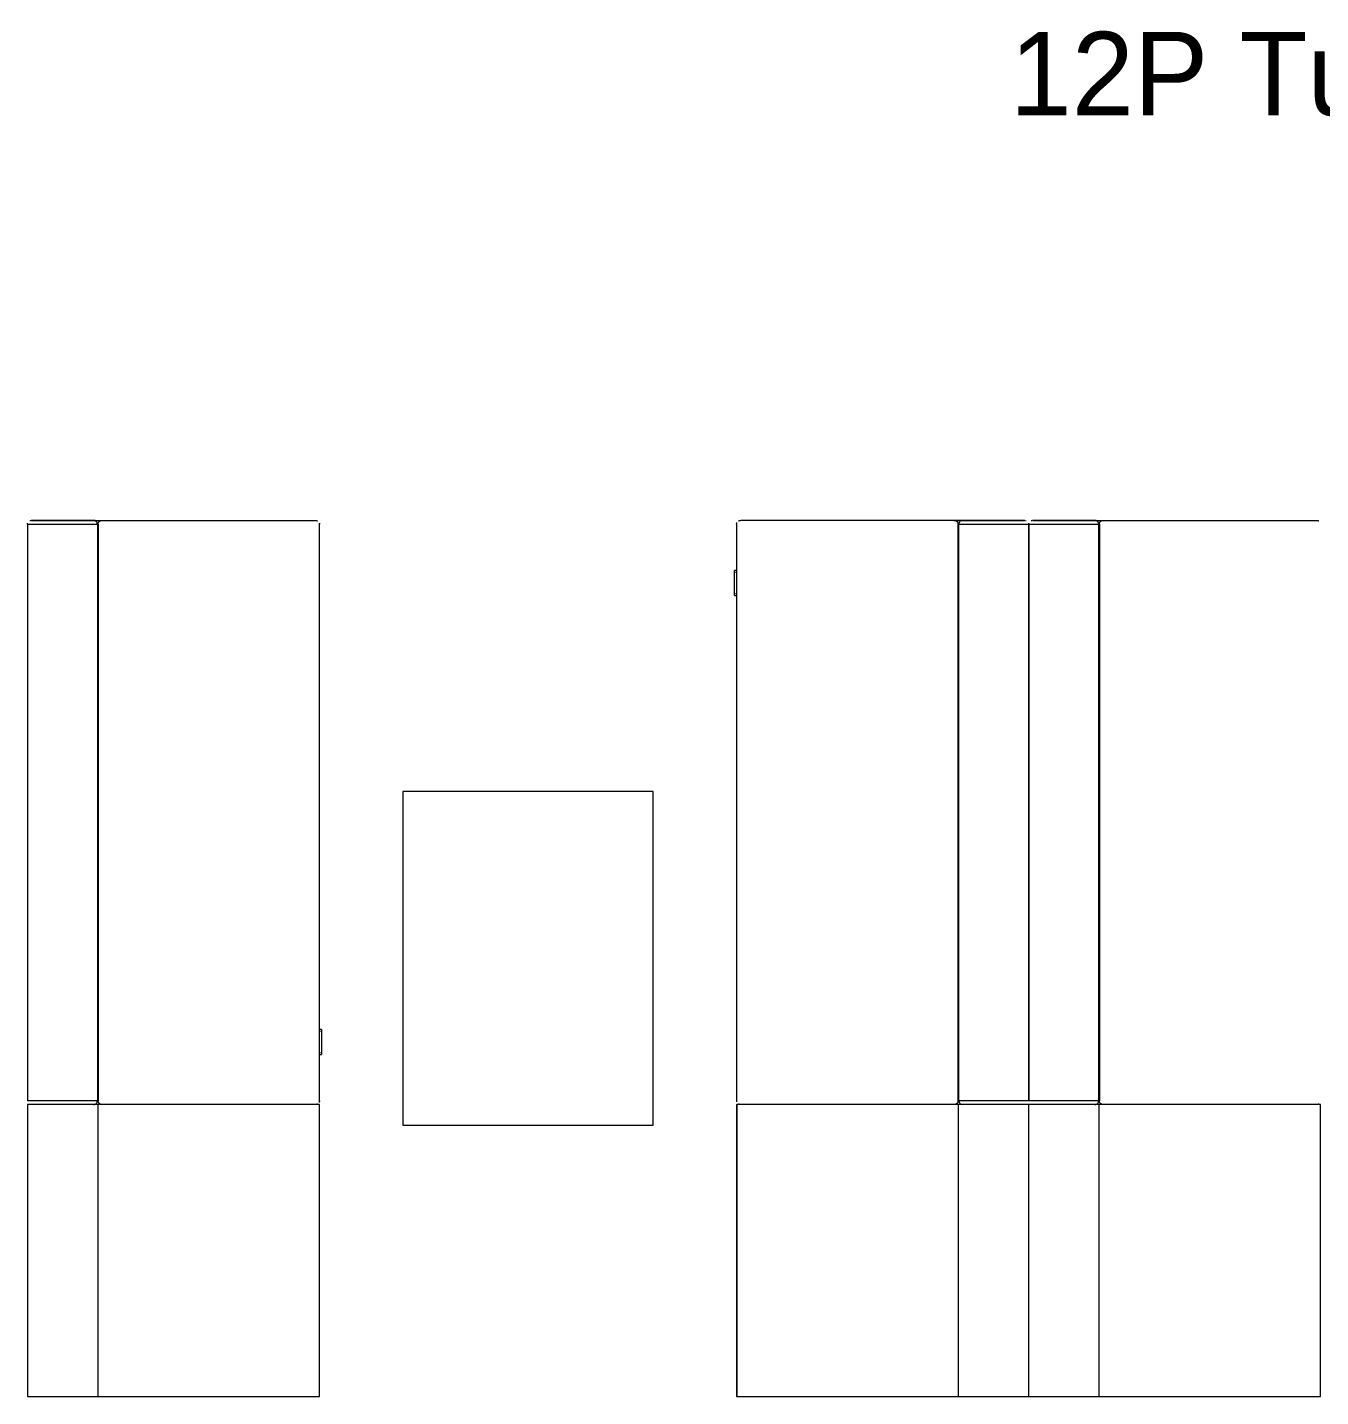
# Model space of a CAD drawing. Header units: millimetres. Extents: x 155927 to 317870, y -36033 to 97293.
# Drawn here: x 162751 to 165851, y 15108 to 18389 of the extents above; entities that cross this region are included whole.
import ezdxf

# ---------------------------------------------------------------- set-up
doc = ezdxf.new("R2010")
doc.units = ezdxf.units.MM
doc.header["$MEASUREMENT"] = 0
for name, color, linetype, lineweight in [('A-AREA-IDEN', 7, 'CONTINUOUS', 9), ('A-DETL-THIN', 8, 'CONTINUOUS', 9), ('I-FURN', 8, 'CONTINUOUS', 9)]:
    doc.layers.add(name, color=color, linetype=linetype, lineweight=lineweight)
doc.styles.add('Century Gothic', font='GOTHIC.TTF', dxfattribs={"height": 200})

msp = doc.modelspace()

# ---------------------------------------------------------------- linework, layer by layer
at = {"layer": 'A-DETL-THIN'}
for p, q in [((162920.3, 15807.6), (162750.8, 15807.6)), ((162750.8, 15807.6), (162750.8, 15107.6)), ((163450.8, 15807.6), (162920.3, 15807.6)), ((162920.3, 15107.6), (162920.3, 15807.6)), ((163450.8, 15107.6), (163450.8, 15807.6)), ((164981.8, 15807.6), (164451.2, 15807.6)), ((164451.2, 15807.6), (164451.2, 15107.6)), ((165151.2, 15807.6), (164981.8, 15807.6)), ((164981.8, 15807.6), (164981.8, 15107.6)), ((165319.9, 15807.6), (165151.2, 15807.6)), ((165151.2, 15107.6), (165151.2, 15807.6)), ((165850.5, 15807.6), (165319.9, 15807.6)), ((165319.9, 15107.6), (165319.9, 15807.6)), ((165850.5, 15107.6), (165850.5, 15807.6)), ((162750.8, 15107.6), (162920.3, 15107.6)), ((162920.3, 15107.6), (163450.8, 15107.6)), ((164451.2, 15107.6), (164981.8, 15107.6)), ((164981.8, 15107.6), (165151.2, 15107.6)), ((165151.2, 15107.6), (165319.9, 15107.6)), ((165319.9, 15107.6), (165850.5, 15107.6))]:
    msp.add_line(p, q, dxfattribs=at)
at = {"layer": 'I-FURN'}
for p, q in [((162750.8, 17199), (162750.9, 17199.3)), ((162750.8, 17198.6), (162750.8, 17199)), ((162750.8, 17198.6), (162753.8, 17198.6)), ((162750.8, 17198.6), (162750.8, 15816.6)), ((162750.8, 17198.6), (162753.8, 17198.6)), ((162750.9, 17199.7), (162751, 17200)), ((162750.9, 17199.3), (162750.9, 17199.7)), ((162751, 17200.4), (162751.1, 17200.8)), ((162751, 17200), (162751, 17200.4)), ((162753.8, 17198.6), (162760.8, 17198.6)), ((162756.6, 17207), (162756.9, 17207.1)), ((162756.9, 17207.1), (162757.3, 17207.2)), ((162757.3, 17207.2), (162757.6, 17207.3)), ((162757.6, 17207.3), (162758, 17207.4)), ((162758, 17207.4), (162758.3, 17207.5)), ((162758.3, 17207.5), (162758.7, 17207.5)), ((162759.8, 17207.6), (162759.8, 17206.4)), ((162759.9, 17207.6), (162759.8, 17207.6)), ((162759.8, 17207.6), (162759.8, 17207.6)), ((162759.8, 17207.6), (162759.8, 17207.6)), ((162760, 17207.6), (162759.9, 17207.6)), ((162759.9, 17207.6), (162759.9, 17207.6)), ((162759.9, 17207.6), (162759.9, 17207.6)), ((162759.9, 17207.6), (162759.9, 17207.6)), ((162759.9, 17207.6), (162759.9, 17207.6)), ((162759.9, 17207.6), (162759.9, 17207.6)), ((162759.9, 17207.6), (162759.9, 17207.6)), ((162759.9, 17207.6), (162759.9, 17207.6)), ((162760, 17207.6), (162760.3, 17207.6)), ((162760.1, 17207.6), (162760, 17207.6)), ((162760, 17207.6), (162760, 17207.6)), ((162760, 17207.6), (162760, 17207.6)), ((162760, 17207.6), (162760, 17207.6)), ((162760, 17207.6), (162760, 17207.6)), ((162760.2, 17207.6), (162760.1, 17207.6)), ((162760.1, 17207.6), (162760.1, 17207.6)), ((162760.1, 17207.6), (162760.1, 17207.6)), ((162760.3, 17207.6), (162760.2, 17207.6)), ((162760.2, 17207.6), (162760.2, 17207.6)), ((162760.2, 17207.6), (162760.2, 17207.6)), ((162760.2, 17207.6), (162760.2, 17207.6)), ((162760.4, 17207.6), (162760.3, 17207.6)), ((162760.3, 17207.6), (162760.3, 17207.6)), ((162760.3, 17207.6), (162760.3, 17207.6)), ((162760.5, 17207.6), (162760.4, 17207.6)), ((162760.4, 17207.6), (162760.4, 17207.6)), ((162760.6, 17207.6), (162760.5, 17207.6)), ((162760.5, 17207.6), (162760.5, 17207.6)), ((162760.5, 17207.6), (162760.5, 17207.6)), ((162760.7, 17207.6), (162760.6, 17207.6)), ((162760.6, 17207.6), (162760.6, 17207.6)), ((162760.6, 17207.6), (162760.6, 17207.6)), ((162760.8, 17207.6), (162760.7, 17207.6)), ((162760.7, 17207.6), (162760.7, 17207.6)), ((162760.8, 17207.6), (163040.8, 17207.6)), ((162807.9, 17207.6), (162760.8, 17207.6)), ((162760.8, 17207.6), (162807.9, 17207.6)), ((162760.8, 17207.6), (162807.9, 17207.6)), ((162760.8, 17207.6), (162760.8, 17207.6)), ((162760.8, 17207.6), (162760.8, 17207.6)), ((162760.8, 17198.6), (162807.9, 17198.6)), ((162760.8, 17198.6), (162807.9, 17198.6)), ((162808, 17207.6), (162807.9, 17207.6)), ((162807.9, 17198.6), (162814.1, 17198.6)), ((162808.1, 17207.6), (162808, 17207.6)), ((162808, 17207.6), (162808, 17207.6)), ((162808, 17207.6), (162808, 17207.6)), ((162808.2, 17207.6), (162808.1, 17207.6)), ((162808.1, 17207.6), (162808.1, 17207.6)), ((162808.3, 17207.6), (162808.2, 17207.6)), ((162808.2, 17207.6), (162808.2, 17207.6)), ((162808.2, 17207.6), (162808.2, 17207.6)), ((162808.4, 17207.6), (162808.3, 17207.6)), ((162808.3, 17207.6), (162808.3, 17207.6)), ((162808.3, 17207.6), (162808.3, 17207.6)), ((162808.4, 17207.6), (162808.6, 17207.6)), ((162808.5, 17207.6), (162808.4, 17207.6)), ((162808.4, 17207.6), (162808.4, 17207.6)), ((162808.4, 17207.6), (162808.4, 17207.6)), ((162808.6, 17207.6), (162808.5, 17207.6)), ((162808.5, 17207.6), (162808.5, 17207.6)), ((162808.5, 17207.6), (162808.5, 17207.6)), ((162808.7, 17207.6), (162808.6, 17207.6)), ((162808.6, 17207.6), (162808.6, 17207.6)), ((162808.6, 17207.6), (162808.6, 17207.6)), ((162808.8, 17207.6), (162808.7, 17207.6)), ((162808.7, 17207.6), (162808.7, 17207.6)), ((162808.7, 17207.6), (162808.7, 17207.6)), ((162808.7, 17207.6), (162808.7, 17207.6)), ((162808.9, 17207.6), (162808.8, 17207.6)), ((162808.8, 17207.6), (162808.8, 17207.6)), ((162808.8, 17207.6), (162808.8, 17207.6)), ((162808.8, 17207.6), (162808.8, 17207.6)), ((162808.8, 17207.6), (162808.8, 17207.6)), ((162808.9, 17207.6), (162852.8, 17207.6)), ((162808.9, 17207.6), (162852.8, 17207.6)), ((162834.6, 17207.6), (162808.9, 17207.6)), ((162808.9, 17207.6), (162808.9, 17207.6)), ((162808.9, 17207.6), (162808.9, 17207.6)), ((162808.9, 17207.6), (162808.9, 17207.6)), ((162808.9, 17207.6), (162808.9, 17207.6)), ((162814.1, 17198.6), (162817.7, 17198.6)), ((162814.1, 17198.6), (162817.7, 17198.6)), ((162817.7, 17198.6), (162918.5, 17198.6)), ((162817.7, 17198.6), (162918.5, 17198.6)), ((162866.5, 17207.6), (162834.6, 17207.6)), ((162852.8, 17207.6), (162886.3, 17207.6)), ((162852.8, 17207.6), (162886.3, 17207.6)), ((162891.4, 17207.6), (162866.5, 17207.6)), ((162886.3, 17207.6), (162909.5, 17207.6)), ((162886.3, 17207.6), (162909.5, 17207.6)), ((162909.5, 17207.6), (162891.4, 17207.6)), ((162909.5, 17207.6), (162930.1, 17207.6)), ((162909.5, 17207.6), (162930.1, 17207.6)), ((162918.5, 17198.6), (162919.7, 17198.6)), ((162918.5, 17198.6), (162919.7, 17198.6)), ((162918.5, 17198.6), (162918.5, 15816.6)), ((162920.2, 17198.6), (162920.3, 17199)), ((162920.2, 17198.6), (162920.2, 15816.6)), ((162920.3, 17199.7), (162920.4, 17200)), ((162920.3, 17199.3), (162920.3, 17199.7)), ((162920.3, 17199), (162920.3, 17199.3)), ((162920.4, 17200.4), (162920.5, 17200.8)), ((162920.4, 17200), (162920.4, 17200.4)), ((162920.5, 17200.8), (162920.6, 17201.1)), ((162920.6, 17201.1), (162920.7, 17201.4)), ((162920.7, 17201.4), (162920.8, 17201.8)), ((162920.8, 17201.8), (162921, 17202.1)), ((162921, 17202.1), (162921.1, 17202.4)), ((162921.1, 17202.4), (162921.3, 17202.8)), ((162921.3, 17202.8), (162921.4, 17203.1)), ((162921.4, 17203.1), (162921.6, 17203.4)), ((162921.6, 17203.4), (162921.8, 17203.7)), ((162921.8, 17203.7), (162922, 17204)), ((162922, 17204), (162922.2, 17204.3)), ((162922.2, 17204.3), (162922.5, 17204.5)), ((162922.5, 17204.5), (162922.7, 17204.8)), ((162922.7, 17204.8), (162923, 17205.1)), ((162923, 17205.1), (162923.2, 17205.3)), ((162923.2, 17205.3), (162923.5, 17205.5)), ((162923.5, 17205.5), (162923.8, 17205.8)), ((162923.8, 17205.8), (162924.1, 17206)), ((162924.1, 17206), (162924.4, 17206.2)), ((162924.4, 17206.2), (162924.7, 17206.4)), ((162924.7, 17206.4), (162925, 17206.5)), ((162925, 17206.5), (162925.3, 17206.7)), ((162925.3, 17206.7), (162925.7, 17206.9)), ((162925.7, 17206.9), (162926, 17207)), ((162926, 17207), (162926.3, 17207.1)), ((162926.3, 17207.1), (162926.7, 17207.2)), ((162926.7, 17207.2), (162927, 17207.3)), ((162927, 17207.3), (162927.4, 17207.4)), ((162927.4, 17207.4), (162927.7, 17207.5)), ((162927.7, 17207.5), (162928.1, 17207.5)), ((162928.1, 17207.5), (162928.4, 17207.6)), ((162928.4, 17207.6), (162928.8, 17207.6)), ((162928.8, 17207.6), (162929.1, 17207.6)), ((162929.1, 17207.6), (162929.2, 17207.6)), ((163040.8, 17207.6), (163442, 17207.6)), ((163441.8, 17207.6), (163442.2, 17207.6)), ((163442.2, 17207.6), (163442.6, 17207.6)), ((163442.6, 17207.6), (163442.9, 17207.5)), ((163442.9, 17207.5), (163443.3, 17207.5)), ((163443.3, 17207.5), (163443.6, 17207.4)), ((163443.6, 17207.4), (163444, 17207.4)), ((163444, 17207.4), (163444.3, 17207.3)), ((163444.3, 17207.3), (163444.7, 17207.2)), ((163444.7, 17207.2), (163445, 17207)), ((163445, 17207), (163445.3, 17206.9)), ((163445.3, 17206.9), (163445.7, 17206.8)), ((163445.7, 17206.8), (163446, 17206.6)), ((163446, 17206.6), (163446.3, 17206.4)), ((163450.6, 17200.8), (163450.6, 17200.5)), ((163450.6, 17200.5), (163450.7, 17200.1)), ((163450.7, 17200.1), (163450.8, 17199.8)), ((163450.8, 15812.6), (163450.8, 17199.8)), ((163450.8, 17199.8), (163450.8, 17199.4)), ((163450.8, 17199.4), (163450.8, 17199.1)), ((163450.8, 17199.1), (163450.8, 17198.7)), ((163450.8, 15816.6), (163450.8, 17198.6)), ((164450.8, 17202.6), (164450.8, 15815.4)), ((164450.8, 17199), (164450.9, 17199.3)), ((164450.8, 17198.6), (164450.8, 17199)), ((164450.8, 17198.6), (164450.8, 15816.6)), ((164450.9, 17199.7), (164451, 17200)), ((164450.9, 17199.3), (164450.9, 17199.7)), ((164451, 17200.4), (164451.1, 17200.8)), ((164451, 17200), (164451, 17200.4)), ((164455.3, 17206.4), (164455.6, 17206.5)), ((164455.6, 17206.5), (164455.9, 17206.7)), ((164455.9, 17206.7), (164456.2, 17206.9)), ((164456.2, 17206.9), (164456.6, 17207)), ((164456.6, 17207), (164456.9, 17207.1)), ((164456.9, 17207.1), (164457.3, 17207.2)), ((164457.3, 17207.2), (164457.6, 17207.3)), ((164457.6, 17207.3), (164458, 17207.4)), ((164458, 17207.4), (164458.3, 17207.5)), ((164458.3, 17207.5), (164458.7, 17207.5)), ((164458.7, 17207.5), (164459, 17207.6)), ((164459, 17207.6), (164459.4, 17207.6)), ((164459.4, 17207.6), (164459.7, 17207.6)), ((164459.7, 17207.6), (164459.8, 17207.6)), ((164860.8, 17207.6), (164460.8, 17207.6)), ((165140.8, 17207.6), (164860.8, 17207.6)), ((164992.1, 17207.6), (164971.5, 17207.6)), ((164971.5, 17207.6), (164992.1, 17207.6)), ((164971.5, 17207.6), (164992.1, 17207.6)), ((164972.4, 17207.6), (164972.8, 17207.6)), ((164972.8, 17207.6), (164973.2, 17207.6)), ((164973.2, 17207.6), (164973.5, 17207.5)), ((164973.5, 17207.5), (164973.9, 17207.5)), ((164973.9, 17207.5), (164974.2, 17207.4)), ((164974.2, 17207.4), (164974.6, 17207.4)), ((164974.6, 17207.4), (164974.9, 17207.3)), ((164974.9, 17207.3), (164975.3, 17207.2)), ((164975.3, 17207.2), (164975.6, 17207)), ((164975.6, 17207), (164975.9, 17206.9)), ((164975.9, 17206.9), (164976.3, 17206.8)), ((164976.3, 17206.8), (164976.6, 17206.6)), ((164976.6, 17206.6), (164976.9, 17206.4)), ((164976.9, 17206.4), (164977.2, 17206.2)), ((164977.2, 17206.2), (164977.5, 17206)), ((164977.5, 17206), (164977.8, 17205.8)), ((164977.8, 17205.8), (164978.1, 17205.6)), ((164978.1, 17205.6), (164978.4, 17205.4)), ((164978.4, 17205.4), (164978.6, 17205.1)), ((164978.6, 17205.1), (164978.9, 17204.9)), ((164978.9, 17204.9), (164979.1, 17204.6)), ((164979.1, 17204.6), (164979.4, 17204.3)), ((164979.4, 17204.3), (164979.6, 17204.1)), ((164979.6, 17204.1), (164979.8, 17203.8)), ((164979.8, 17203.8), (164980, 17203.5)), ((164980, 17203.5), (164980.2, 17203.2)), ((164980.2, 17203.2), (164980.4, 17202.9)), ((164980.4, 17202.9), (164980.5, 17202.5)), ((164980.5, 17202.5), (164980.7, 17202.2)), ((164980.5, 17198.6), (164983.2, 17198.6)), ((164980.5, 17198.6), (164983.2, 17198.6)), ((164980.7, 17202.2), (164980.8, 17201.9)), ((164980.8, 17201.9), (164980.9, 17201.5)), ((164980.9, 17201.5), (164981.1, 17201.2)), ((164981.1, 17201.2), (164981.2, 17200.8)), ((164981.2, 17200.8), (164981.2, 17200.5)), ((164981.2, 17200.5), (164981.3, 17200.1)), ((164981.3, 17200.1), (164981.4, 17199.8)), ((164981.4, 17199.8), (164981.4, 17199.4)), ((164981.4, 17199.4), (164981.4, 17199.1)), ((164981.4, 17199.1), (164981.4, 17198.7)), ((164981.4, 17198.7), (164981.4, 17198.6)), ((164981.4, 15816.6), (164981.4, 17198.6)), ((164983.2, 17198.6), (165084, 17198.6)), ((164983.2, 17198.6), (165084, 17198.6)), ((164983.2, 15816.6), (164983.2, 17198.6)), ((164992.1, 17207.6), (165015.3, 17207.6)), ((164992.1, 17207.6), (165015.3, 17207.6)), ((165003.8, 17207.6), (164992.1, 17207.6)), ((165026.6, 17207.6), (165003.8, 17207.6)), ((165015.3, 17207.6), (165048.9, 17207.6)), ((165015.3, 17207.6), (165092.8, 17207.6)), ((165056.3, 17207.6), (165026.6, 17207.6)), ((165048.9, 17207.6), (165092.8, 17207.6)), ((165092.8, 17207.6), (165056.3, 17207.6)), ((165084, 17198.6), (165087.5, 17198.6)), ((165084, 17198.6), (165087.5, 17198.6)), ((165087.5, 17198.6), (165093.7, 17198.6)), ((165092.9, 17207.6), (165092.8, 17207.6)), ((165092.8, 17207.6), (165092.8, 17207.6)), ((165092.8, 17207.6), (165092.8, 17207.6)), ((165092.8, 17207.6), (165092.8, 17207.6)), ((165092.8, 17207.6), (165092.8, 17207.6)), ((165092.8, 17207.6), (165092.8, 17207.6)), ((165092.8, 17207.6), (165092.8, 17207.6)), ((165093, 17207.6), (165092.9, 17207.6)), ((165092.9, 17207.6), (165092.9, 17207.6)), ((165092.9, 17207.6), (165092.9, 17207.6)), ((165092.9, 17207.6), (165092.9, 17207.6)), ((165093.1, 17207.6), (165093, 17207.6)), ((165093, 17207.6), (165093, 17207.6)), ((165093, 17207.6), (165093, 17207.6)), ((165093, 17207.6), (165093, 17207.6)), ((165093.1, 17207.6), (165093.3, 17207.6)), ((165093.2, 17207.6), (165093.1, 17207.6)), ((165093.1, 17207.6), (165093.1, 17207.6)), ((165093.1, 17207.6), (165093.1, 17207.6)), ((165093.3, 17207.6), (165093.2, 17207.6)), ((165093.2, 17207.6), (165093.2, 17207.6)), ((165093.2, 17207.6), (165093.2, 17207.6)), ((165093.4, 17207.6), (165093.3, 17207.6)), ((165093.3, 17207.6), (165093.3, 17207.6)), ((165093.3, 17207.6), (165093.3, 17207.6)), ((165093.5, 17207.6), (165093.4, 17207.6)), ((165093.4, 17207.6), (165093.4, 17207.6)), ((165093.4, 17207.6), (165093.4, 17207.6)), ((165093.6, 17207.6), (165093.5, 17207.6)), ((165093.5, 17207.6), (165093.5, 17207.6)), ((165093.5, 17207.6), (165093.5, 17207.6)), ((165093.7, 17207.6), (165093.6, 17207.6)), ((165093.6, 17207.6), (165093.6, 17207.6)), ((165140.8, 17207.6), (165093.7, 17207.6)), ((165093.7, 17207.6), (165140.8, 17207.6)), ((165093.7, 17207.6), (165140.8, 17207.6)), ((165093.7, 17207.6), (165093.7, 17207.6)), ((165093.7, 17207.6), (165093.7, 17207.6)), ((165093.7, 17198.6), (165140.8, 17198.6)), ((165093.7, 17198.6), (165140.8, 17198.6)), ((165140.9, 17207.6), (165140.8, 17207.6)), ((165140.8, 17198.6), (165147.9, 17198.6)), ((165141, 17207.6), (165140.9, 17207.6)), ((165140.9, 17207.6), (165140.9, 17207.6)), ((165140.9, 17207.6), (165140.9, 17207.6)), ((165141.1, 17207.6), (165141, 17207.6)), ((165141, 17207.6), (165141, 17207.6)), ((165141.2, 17207.6), (165141.1, 17207.6)), ((165141.1, 17207.6), (165141.1, 17207.6)), ((165141.1, 17207.6), (165141.1, 17207.6)), ((165141.3, 17207.6), (165141.2, 17207.6)), ((165141.2, 17207.6), (165141.2, 17207.6)), ((165141.2, 17207.6), (165141.2, 17207.6)), ((165141.3, 17207.6), (165141.7, 17207.6)), ((165141.4, 17207.6), (165141.3, 17207.6)), ((165141.3, 17207.6), (165141.3, 17207.6)), ((165141.3, 17207.6), (165141.3, 17207.6)), ((165141.5, 17207.6), (165141.4, 17207.6)), ((165141.4, 17207.6), (165141.4, 17207.6)), ((165141.4, 17207.6), (165141.4, 17207.6)), ((165141.6, 17207.6), (165141.5, 17207.6)), ((165141.5, 17207.6), (165141.5, 17207.6)), ((165141.5, 17207.6), (165141.5, 17207.6)), ((165141.7, 17207.6), (165141.6, 17207.6)), ((165141.6, 17207.6), (165141.6, 17207.6)), ((165141.6, 17207.6), (165141.6, 17207.6)), ((165141.6, 17207.6), (165141.6, 17207.6)), ((165141.8, 17207.6), (165141.7, 17207.6)), ((165141.7, 17207.6), (165141.7, 17207.6)), ((165141.7, 17207.6), (165141.7, 17207.6)), ((165141.7, 17207.6), (165141.7, 17207.6)), ((165141.7, 17207.6), (165141.7, 17207.6)), ((165141.8, 17207.6), (165141.8, 17207.6)), ((165141.8, 17207.6), (165141.8, 17207.6)), ((165141.8, 17207.6), (165141.8, 17207.6)), ((165141.8, 17207.6), (165141.8, 17207.6)), ((165141.8, 17207.6), (165141.8, 17207.6)), ((165141.8, 17207.6), (165141.8, 17207.6)), ((165141.8, 17207.6), (165141.8, 17207.6)), ((165141.8, 17207.6), (165141.8, 17207.6)), ((165141.8, 17207.6), (165141.8, 17207.6)), ((165142.9, 17207.5), (165143.3, 17207.5)), ((165143.3, 17207.5), (165143.6, 17207.4)), ((165143.6, 17207.4), (165144, 17207.4)), ((165144, 17207.4), (165144.3, 17207.3)), ((165144.3, 17207.3), (165144.7, 17207.2)), ((165144.7, 17207.2), (165145, 17207)), ((165147.9, 17198.6), (165150.8, 17198.6)), ((165147.9, 17198.6), (165150.8, 17198.6)), ((165150.6, 17200.8), (165150.6, 17200.5)), ((165150.6, 17200.5), (165150.7, 17200.1)), ((165150.7, 17200.1), (165150.8, 17199.8)), ((165150.8, 17199.8), (165150.8, 17199.4)), ((165150.8, 17199.4), (165150.8, 17199.1)), ((165150.8, 17199), (165150.9, 17199.3)), ((165150.8, 17199.1), (165150.8, 17198.7)), ((165150.8, 17198.6), (165150.8, 17199)), ((165150.8, 15816.6), (165150.8, 17198.6)), ((165150.8, 17198.6), (165153.8, 17198.6)), ((165150.8, 17198.6), (165150.8, 15816.6)), ((165150.8, 17198.6), (165153.8, 17198.6)), ((165150.9, 17199.7), (165151, 17200)), ((165150.9, 17199.3), (165150.9, 17199.7)), ((165151, 17200.4), (165151.1, 17200.8)), ((165151, 17200), (165151, 17200.4)), ((165153.8, 17198.6), (165160.8, 17198.6)), ((165156.6, 17207), (165156.9, 17207.1)), ((165156.9, 17207.1), (165157.3, 17207.2)), ((165157.3, 17207.2), (165157.6, 17207.3)), ((165157.6, 17207.3), (165158, 17207.4)), ((165158, 17207.4), (165158.3, 17207.5)), ((165158.3, 17207.5), (165158.7, 17207.5)), ((165159.8, 17207.6), (165159.8, 17206.4)), ((165159.9, 17207.6), (165159.8, 17207.6)), ((165159.8, 17207.6), (165159.8, 17207.6)), ((165159.8, 17207.6), (165159.8, 17207.6)), ((165160, 17207.6), (165159.9, 17207.6)), ((165159.9, 17207.6), (165159.9, 17207.6)), ((165159.9, 17207.6), (165159.9, 17207.6)), ((165159.9, 17207.6), (165159.9, 17207.6)), ((165159.9, 17207.6), (165159.9, 17207.6)), ((165159.9, 17207.6), (165159.9, 17207.6)), ((165159.9, 17207.6), (165159.9, 17207.6)), ((165159.9, 17207.6), (165159.9, 17207.6)), ((165160, 17207.6), (165160.3, 17207.6)), ((165160.1, 17207.6), (165160, 17207.6)), ((165160, 17207.6), (165160, 17207.6)), ((165160, 17207.6), (165160, 17207.6)), ((165160, 17207.6), (165160, 17207.6)), ((165160, 17207.6), (165160, 17207.6)), ((165160.2, 17207.6), (165160.1, 17207.6)), ((165160.1, 17207.6), (165160.1, 17207.6)), ((165160.1, 17207.6), (165160.1, 17207.6)), ((165160.3, 17207.6), (165160.2, 17207.6)), ((165160.2, 17207.6), (165160.2, 17207.6)), ((165160.2, 17207.6), (165160.2, 17207.6)), ((165160.2, 17207.6), (165160.2, 17207.6)), ((165160.4, 17207.6), (165160.3, 17207.6)), ((165160.3, 17207.6), (165160.3, 17207.6)), ((165160.3, 17207.6), (165160.3, 17207.6)), ((165160.5, 17207.6), (165160.4, 17207.6)), ((165160.4, 17207.6), (165160.4, 17207.6)), ((165160.6, 17207.6), (165160.5, 17207.6)), ((165160.5, 17207.6), (165160.5, 17207.6)), ((165160.5, 17207.6), (165160.5, 17207.6)), ((165160.7, 17207.6), (165160.6, 17207.6)), ((165160.6, 17207.6), (165160.6, 17207.6)), ((165160.6, 17207.6), (165160.6, 17207.6)), ((165160.8, 17207.6), (165160.7, 17207.6)), ((165160.7, 17207.6), (165160.7, 17207.6)), ((165160.8, 17207.6), (165440.8, 17207.6)), ((165207.9, 17207.6), (165160.8, 17207.6)), ((165160.8, 17207.6), (165207.9, 17207.6)), ((165160.8, 17207.6), (165207.9, 17207.6)), ((165160.8, 17207.6), (165160.8, 17207.6)), ((165160.8, 17207.6), (165160.8, 17207.6)), ((165160.8, 17198.6), (165207.9, 17198.6)), ((165160.8, 17198.6), (165207.9, 17198.6)), ((165208, 17207.6), (165207.9, 17207.6)), ((165207.9, 17198.6), (165214.1, 17198.6)), ((165208.1, 17207.6), (165208, 17207.6)), ((165208, 17207.6), (165208, 17207.6)), ((165208, 17207.6), (165208, 17207.6)), ((165208.2, 17207.6), (165208.1, 17207.6)), ((165208.1, 17207.6), (165208.1, 17207.6)), ((165208.3, 17207.6), (165208.2, 17207.6)), ((165208.2, 17207.6), (165208.2, 17207.6)), ((165208.2, 17207.6), (165208.2, 17207.6)), ((165208.4, 17207.6), (165208.3, 17207.6)), ((165208.3, 17207.6), (165208.3, 17207.6)), ((165208.3, 17207.6), (165208.3, 17207.6)), ((165208.4, 17207.6), (165208.6, 17207.6)), ((165208.5, 17207.6), (165208.4, 17207.6)), ((165208.4, 17207.6), (165208.4, 17207.6)), ((165208.4, 17207.6), (165208.4, 17207.6)), ((165208.6, 17207.6), (165208.5, 17207.6)), ((165208.5, 17207.6), (165208.5, 17207.6)), ((165208.5, 17207.6), (165208.5, 17207.6)), ((165208.7, 17207.6), (165208.6, 17207.6)), ((165208.6, 17207.6), (165208.6, 17207.6)), ((165208.6, 17207.6), (165208.6, 17207.6)), ((165208.8, 17207.6), (165208.7, 17207.6)), ((165208.7, 17207.6), (165208.7, 17207.6)), ((165208.7, 17207.6), (165208.7, 17207.6)), ((165208.7, 17207.6), (165208.7, 17207.6)), ((165208.9, 17207.6), (165208.8, 17207.6)), ((165208.8, 17207.6), (165208.8, 17207.6)), ((165208.8, 17207.6), (165208.8, 17207.6)), ((165208.8, 17207.6), (165208.8, 17207.6)), ((165208.8, 17207.6), (165208.8, 17207.6)), ((165208.9, 17207.6), (165252.8, 17207.6)), ((165208.9, 17207.6), (165252.8, 17207.6)), ((165234.6, 17207.6), (165208.9, 17207.6)), ((165208.9, 17207.6), (165208.9, 17207.6)), ((165208.9, 17207.6), (165208.9, 17207.6)), ((165208.9, 17207.6), (165208.9, 17207.6)), ((165208.9, 17207.6), (165208.9, 17207.6)), ((165214.1, 17198.6), (165217.7, 17198.6)), ((165214.1, 17198.6), (165217.7, 17198.6)), ((165217.7, 17198.6), (165318.5, 17198.6)), ((165217.7, 17198.6), (165318.5, 17198.6)), ((165266.5, 17207.6), (165234.6, 17207.6)), ((165252.8, 17207.6), (165286.3, 17207.6)), ((165252.8, 17207.6), (165286.3, 17207.6)), ((165291.4, 17207.6), (165266.5, 17207.6)), ((165286.3, 17207.6), (165309.5, 17207.6)), ((165286.3, 17207.6), (165309.5, 17207.6)), ((165309.5, 17207.6), (165291.4, 17207.6)), ((165309.5, 17207.6), (165330.1, 17207.6)), ((165309.5, 17207.6), (165330.1, 17207.6)), ((165318.5, 17198.6), (165319.7, 17198.6)), ((165318.5, 17198.6), (165319.7, 17198.6)), ((165318.5, 17198.6), (165318.5, 15816.6)), ((165320.2, 17198.6), (165320.3, 17199)), ((165320.2, 17198.6), (165320.2, 15816.6)), ((165320.3, 17199.7), (165320.4, 17200)), ((165320.3, 17199.3), (165320.3, 17199.7)), ((165320.3, 17199), (165320.3, 17199.3)), ((165320.4, 17200.4), (165320.5, 17200.8)), ((165320.4, 17200), (165320.4, 17200.4)), ((165320.5, 17200.8), (165320.6, 17201.1)), ((165320.6, 17201.1), (165320.7, 17201.4)), ((165320.7, 17201.4), (165320.8, 17201.8)), ((165320.8, 17201.8), (165321, 17202.1)), ((165321, 17202.1), (165321.1, 17202.4)), ((165321.1, 17202.4), (165321.3, 17202.8)), ((165321.3, 17202.8), (165321.4, 17203.1)), ((165321.4, 17203.1), (165321.6, 17203.4)), ((165321.6, 17203.4), (165321.8, 17203.7)), ((165321.8, 17203.7), (165322, 17204)), ((165322, 17204), (165322.2, 17204.3)), ((165322.2, 17204.3), (165322.5, 17204.5)), ((165322.5, 17204.5), (165322.7, 17204.8)), ((165322.7, 17204.8), (165323, 17205.1)), ((165323, 17205.1), (165323.2, 17205.3)), ((165323.2, 17205.3), (165323.5, 17205.5)), ((165323.5, 17205.5), (165323.8, 17205.8)), ((165323.8, 17205.8), (165324.1, 17206)), ((165324.1, 17206), (165324.4, 17206.2)), ((165324.4, 17206.2), (165324.7, 17206.4)), ((165324.7, 17206.4), (165325, 17206.5)), ((165325, 17206.5), (165325.3, 17206.7)), ((165325.3, 17206.7), (165325.7, 17206.9)), ((165325.7, 17206.9), (165326, 17207)), ((165326, 17207), (165326.3, 17207.1)), ((165326.3, 17207.1), (165326.7, 17207.2)), ((165326.7, 17207.2), (165327, 17207.3)), ((165327, 17207.3), (165327.4, 17207.4)), ((165327.4, 17207.4), (165327.7, 17207.5)), ((165327.7, 17207.5), (165328.1, 17207.5)), ((165328.1, 17207.5), (165328.4, 17207.6)), ((165328.4, 17207.6), (165328.8, 17207.6)), ((165328.8, 17207.6), (165329.1, 17207.6)), ((165329.1, 17207.6), (165329.2, 17207.6)), ((165440.8, 17207.6), (165842, 17207.6)), ((165841.8, 17207.6), (165842.2, 17207.6)), ((165842.2, 17207.6), (165842.6, 17207.6)), ((165842.6, 17207.6), (165842.9, 17207.5)), ((165842.9, 17207.5), (165843.3, 17207.5)), ((165843.3, 17207.5), (165843.6, 17207.4)), ((165843.6, 17207.4), (165844, 17207.4)), ((165844, 17207.4), (165844.3, 17207.3)), ((165844.3, 17207.3), (165844.7, 17207.2)), ((165844.7, 17207.2), (165845, 17207)), ((165845, 17207), (165845.3, 17206.9)), ((165845.3, 17206.9), (165845.7, 17206.8)), ((165845.7, 17206.8), (165846, 17206.6)), ((165846, 17206.6), (165846.3, 17206.4)), ((164450.8, 17087.6), (164445.8, 17087.6)), ((164445.8, 17087.6), (164445.8, 17086.6)), ((164445.8, 17027.6), (164445.8, 17087.6)), ((164450.8, 17082.6), (164448.3, 17082.6)), ((164448.3, 17032.6), (164450.8, 17032.6)), ((164445.8, 17028.6), (164445.8, 17027.6)), ((164445.8, 17027.6), (164450.8, 17027.6)), ((164250.8, 16557.8), (163650.8, 16557.8)), ((163650.8, 16557.8), (163650.8, 15757.8)), ((164250.8, 15757.8), (164250.8, 16557.8)), ((163455.8, 15987.6), (163450.8, 15987.6)), ((163453.3, 15982.6), (163450.8, 15982.6)), ((163455.8, 15986.6), (163455.8, 15987.6)), ((163455.8, 15987.6), (163455.8, 15927.6)), ((163450.8, 15932.6), (163453.3, 15932.6)), ((163450.8, 15927.6), (163455.8, 15927.6)), ((163455.8, 15927.6), (163455.8, 15928.6)), ((162760.8, 15816.6), (162750.8, 15816.6)), ((162760.8, 15816.6), (162750.8, 15816.6)), ((162757, 15808.1), (162756.7, 15808.2)), ((162757.4, 15808), (162757, 15808.1)), ((162757.7, 15807.9), (162757.4, 15808)), ((162758.1, 15807.8), (162757.7, 15807.9)), ((162758.4, 15807.7), (162758.1, 15807.8)), ((162758.8, 15807.7), (162758.4, 15807.7)), ((162809.5, 15816.6), (162760.8, 15816.6)), ((162809.5, 15816.6), (162760.8, 15816.6)), ((162818.5, 15816.6), (162809.5, 15816.6)), ((162818.5, 15816.6), (162809.5, 15816.6)), ((162918.5, 15816.6), (162818.5, 15816.6)), ((162918.5, 15816.6), (162818.5, 15816.6)), ((162919.7, 15816.6), (162918.5, 15816.6)), ((162919.7, 15816.6), (162918.5, 15816.6)), ((162920.2, 15816.5), (162920.2, 15816.6)), ((162920.3, 15816.2), (162920.2, 15816.5)), ((162920.3, 15815.8), (162920.3, 15816.2)), ((162920.3, 15815.4), (162920.3, 15815.8)), ((162920.4, 15815.1), (162920.3, 15815.4)), ((162920.4, 15814.7), (162920.4, 15815.1)), ((162920.5, 15814.4), (162920.4, 15814.7)), ((162920.6, 15814), (162920.5, 15814.4)), ((162920.7, 15813.7), (162920.6, 15814)), ((162920.9, 15813.4), (162920.7, 15813.7)), ((162921, 15813), (162920.9, 15813.4)), ((162921.1, 15812.7), (162921, 15813)), ((162921.3, 15812.4), (162921.1, 15812.7)), ((162921.5, 15812.1), (162921.3, 15812.4)), ((162921.7, 15811.7), (162921.5, 15812.1)), ((162921.9, 15811.5), (162921.7, 15811.7)), ((162922.1, 15811.2), (162921.9, 15811.5)), ((162922.3, 15810.9), (162922.1, 15811.2)), ((162922.5, 15810.6), (162922.3, 15810.9)), ((162922.8, 15810.3), (162922.5, 15810.6)), ((162923, 15810.1), (162922.8, 15810.3)), ((162923.3, 15809.8), (162923, 15810.1)), ((162923.6, 15809.6), (162923.3, 15809.8)), ((162923.9, 15809.4), (162923.6, 15809.6)), ((162924.2, 15809.2), (162923.9, 15809.4)), ((162924.5, 15809), (162924.2, 15809.2)), ((162924.8, 15808.8), (162924.5, 15809)), ((162925.1, 15808.6), (162924.8, 15808.8)), ((162925.4, 15808.5), (162925.1, 15808.6)), ((162925.7, 15808.3), (162925.4, 15808.5)), ((162926.1, 15808.2), (162925.7, 15808.3)), ((162926.4, 15808.1), (162926.1, 15808.2)), ((162926.8, 15808), (162926.4, 15808.1)), ((162927.1, 15807.9), (162926.8, 15808)), ((162927.5, 15807.8), (162927.1, 15807.9)), ((162927.8, 15807.7), (162927.5, 15807.8)), ((162928.2, 15807.7), (162927.8, 15807.7)), ((162928.5, 15807.6), (162928.2, 15807.7)), ((162928.9, 15807.6), (162928.5, 15807.6)), ((163442.7, 15807.6), (163442.3, 15807.6)), ((163443, 15807.7), (163442.7, 15807.6)), ((163443.4, 15807.7), (163443, 15807.7)), ((163443.7, 15807.8), (163443.4, 15807.7)), ((163444.1, 15807.9), (163443.7, 15807.8)), ((163444.4, 15808), (163444.1, 15807.9)), ((163444.8, 15808.1), (163444.4, 15808)), ((163445.1, 15808.2), (163444.8, 15808.1)), ((163445.4, 15808.4), (163445.1, 15808.2)), ((163445.8, 15808.5), (163445.4, 15808.4)), ((163446.1, 15808.7), (163445.8, 15808.5)), ((163446.4, 15808.9), (163446.1, 15808.7)), ((163450.7, 15814.8), (163450.6, 15814.5)), ((163450.8, 15815.5), (163450.7, 15815.2)), ((163450.7, 15815.2), (163450.7, 15814.8)), ((163450.8, 15816.6), (163450.8, 15816.3)), ((163450.8, 15816.3), (163450.8, 15815.9)), ((163450.8, 15815.9), (163450.8, 15815.5)), ((164450.9, 15816.2), (164450.8, 15816.5)), ((164450.8, 15807.6), (164450.8, 15107.6)), ((164450.8, 15807.6), (164451.1, 15807.6)), ((164450.9, 15815.8), (164450.9, 15816.2)), ((164450.9, 15815.4), (164450.9, 15815.8)), ((164451, 15815.1), (164450.9, 15815.4)), ((164451, 15814.7), (164451, 15815.1)), ((164451.1, 15814.4), (164451, 15814.7)), ((164455.7, 15808.6), (164455.4, 15808.8)), ((164456, 15808.5), (164455.7, 15808.6)), ((164456.3, 15808.3), (164456, 15808.5)), ((164456.7, 15808.2), (164456.3, 15808.3)), ((164457, 15808.1), (164456.7, 15808.2)), ((164457.4, 15808), (164457, 15808.1)), ((164457.7, 15807.9), (164457.4, 15808)), ((164458.1, 15807.8), (164457.7, 15807.9)), ((164458.4, 15807.7), (164458.1, 15807.8)), ((164458.8, 15807.7), (164458.4, 15807.7)), ((164459.1, 15807.6), (164458.8, 15807.7)), ((164459.5, 15807.6), (164459.1, 15807.6)), ((164972.9, 15807.6), (164972.5, 15807.6)), ((164973.3, 15807.6), (164972.9, 15807.6)), ((164973.6, 15807.7), (164973.3, 15807.6)), ((164974, 15807.7), (164973.6, 15807.7)), ((164974.3, 15807.8), (164974, 15807.7)), ((164974.7, 15807.9), (164974.3, 15807.8)), ((164975, 15808), (164974.7, 15807.9)), ((164975.4, 15808.1), (164975, 15808)), ((164975.7, 15808.2), (164975.4, 15808.1)), ((164976, 15808.4), (164975.7, 15808.2)), ((164976.4, 15808.5), (164976, 15808.4)), ((164976.7, 15808.7), (164976.4, 15808.5)), ((164977, 15808.9), (164976.7, 15808.7)), ((164977.3, 15809), (164977, 15808.9)), ((164977.6, 15809.2), (164977.3, 15809)), ((164977.9, 15809.5), (164977.6, 15809.2)), ((164978.2, 15809.7), (164977.9, 15809.5)), ((164978.4, 15809.9), (164978.2, 15809.7)), ((164978.7, 15810.2), (164978.4, 15809.9)), ((164979, 15810.4), (164978.7, 15810.2)), ((164979.2, 15810.7), (164979, 15810.4)), ((164979.4, 15811), (164979.2, 15810.7)), ((164979.7, 15811.2), (164979.4, 15811)), ((164979.9, 15811.5), (164979.7, 15811.2)), ((164980.1, 15811.8), (164979.9, 15811.5)), ((164980.2, 15812.1), (164980.1, 15811.8)), ((164980.4, 15812.5), (164980.2, 15812.1)), ((164980.6, 15812.8), (164980.4, 15812.5)), ((164983.2, 15816.6), (164980.5, 15816.6)), ((164983.2, 15816.6), (164980.5, 15816.6)), ((164980.7, 15813.1), (164980.6, 15812.8)), ((164980.9, 15813.4), (164980.7, 15813.1)), ((164981, 15813.8), (164980.9, 15813.4)), ((164981.1, 15814.1), (164981, 15813.8)), ((164981.2, 15814.5), (164981.1, 15814.1)), ((164981.3, 15814.8), (164981.2, 15814.5)), ((164981.4, 15815.5), (164981.3, 15815.2)), ((164981.3, 15815.2), (164981.3, 15814.8)), ((164981.4, 15816.6), (164981.4, 15816.3)), ((164981.4, 15816.3), (164981.4, 15815.9)), ((164981.4, 15815.9), (164981.4, 15815.5)), ((165083.1, 15816.6), (164983.2, 15816.6)), ((165083.1, 15816.6), (164983.2, 15816.6)), ((165092.2, 15816.6), (165083.1, 15816.6)), ((165092.2, 15816.6), (165083.1, 15816.6)), ((165140.8, 15816.6), (165092.2, 15816.6)), ((165140.8, 15816.6), (165092.2, 15816.6)), ((165150.8, 15816.6), (165140.8, 15816.6)), ((165150.8, 15816.6), (165140.8, 15816.6)), ((165143.4, 15807.7), (165143, 15807.7)), ((165143.7, 15807.8), (165143.4, 15807.7)), ((165144.1, 15807.9), (165143.7, 15807.8)), ((165144.4, 15808), (165144.1, 15807.9)), ((165144.8, 15808.1), (165144.4, 15808)), ((165145.1, 15808.2), (165144.8, 15808.1)), ((165160.8, 15816.6), (165150.8, 15816.6)), ((165160.8, 15816.6), (165150.8, 15816.6)), ((165157, 15808.1), (165156.7, 15808.2)), ((165157.4, 15808), (165157, 15808.1)), ((165157.7, 15807.9), (165157.4, 15808)), ((165158.1, 15807.8), (165157.7, 15807.9)), ((165158.4, 15807.7), (165158.1, 15807.8)), ((165158.8, 15807.7), (165158.4, 15807.7)), ((165209.5, 15816.6), (165160.8, 15816.6)), ((165209.5, 15816.6), (165160.8, 15816.6)), ((165218.5, 15816.6), (165209.5, 15816.6)), ((165218.5, 15816.6), (165209.5, 15816.6)), ((165318.5, 15816.6), (165218.5, 15816.6)), ((165318.5, 15816.6), (165218.5, 15816.6)), ((165319.7, 15816.6), (165318.5, 15816.6)), ((165319.7, 15816.6), (165318.5, 15816.6)), ((165320.2, 15816.5), (165320.2, 15816.6)), ((165320.3, 15816.2), (165320.2, 15816.5)), ((165320.3, 15815.8), (165320.3, 15816.2)), ((165320.3, 15815.4), (165320.3, 15815.8)), ((165320.4, 15815.1), (165320.3, 15815.4)), ((165320.4, 15814.7), (165320.4, 15815.1)), ((165320.5, 15814.4), (165320.4, 15814.7)), ((165320.6, 15814), (165320.5, 15814.4)), ((165320.7, 15813.7), (165320.6, 15814)), ((165320.9, 15813.4), (165320.7, 15813.7)), ((165321, 15813), (165320.9, 15813.4)), ((165321.1, 15812.7), (165321, 15813)), ((165321.3, 15812.4), (165321.1, 15812.7)), ((165321.5, 15812.1), (165321.3, 15812.4)), ((165321.7, 15811.7), (165321.5, 15812.1)), ((165321.9, 15811.5), (165321.7, 15811.7)), ((165322.1, 15811.2), (165321.9, 15811.5)), ((165322.3, 15810.9), (165322.1, 15811.2)), ((165322.5, 15810.6), (165322.3, 15810.9)), ((165322.8, 15810.3), (165322.5, 15810.6)), ((165323, 15810.1), (165322.8, 15810.3)), ((165323.3, 15809.8), (165323, 15810.1)), ((165323.6, 15809.6), (165323.3, 15809.8)), ((165323.9, 15809.4), (165323.6, 15809.6)), ((165324.2, 15809.2), (165323.9, 15809.4)), ((165324.5, 15809), (165324.2, 15809.2)), ((165324.8, 15808.8), (165324.5, 15809)), ((165325.1, 15808.6), (165324.8, 15808.8)), ((165325.4, 15808.5), (165325.1, 15808.6)), ((165325.7, 15808.3), (165325.4, 15808.5)), ((165326.1, 15808.2), (165325.7, 15808.3)), ((165326.4, 15808.1), (165326.1, 15808.2)), ((165326.8, 15808), (165326.4, 15808.1)), ((165327.1, 15807.9), (165326.8, 15808)), ((165327.5, 15807.8), (165327.1, 15807.9)), ((165327.8, 15807.7), (165327.5, 15807.8)), ((165328.2, 15807.7), (165327.8, 15807.7)), ((165328.5, 15807.6), (165328.2, 15807.7)), ((165328.9, 15807.6), (165328.5, 15807.6)), ((165842.7, 15807.6), (165842.3, 15807.6)), ((165843, 15807.7), (165842.7, 15807.6)), ((165843.4, 15807.7), (165843, 15807.7)), ((165843.7, 15807.8), (165843.4, 15807.7)), ((165844.1, 15807.9), (165843.7, 15807.8)), ((165844.4, 15808), (165844.1, 15807.9)), ((165844.8, 15808.1), (165844.4, 15808)), ((165845.1, 15808.2), (165844.8, 15808.1)), ((165845.4, 15808.4), (165845.1, 15808.2)), ((165845.8, 15808.5), (165845.4, 15808.4)), ((165846.1, 15808.7), (165845.8, 15808.5)), ((165846.4, 15808.9), (165846.1, 15808.7)), ((163650.8, 15757.8), (164250.8, 15757.8)), ((164451.1, 15107.6), (164450.8, 15107.6))]:
    msp.add_line(p, q, dxfattribs=at)
for centre, major_axis, ratio, start_param, end_param in [((162909.5, 17198.6), (0, -9), 0.996437, 1.570796, 3.141593), ((164992.1, 17198.6), (0, -9), 0.996437, 3.926989, 4.712389), ((164992.1, 17198.6), (0, -9), 0.996437, 3.665189, 3.926988), ((164992.1, 17198.6), (0, -9), 0.996437, 3.403389, 3.665188), ((164992.1, 17198.6), (0, -9), 0.996437, 3.141593, 3.403389), ((165309.5, 17198.6), (0, -9), 0.996437, 1.570796, 3.141593), ((162909.5, 15816.6), (0, -9), 0.997091, 0, 0.261746), ((162909.5, 15816.6), (0, 9), 0.997091, 3.403342, 3.665143), ((162909.5, 15816.6), (0, 9), 0.997091, 3.665151, 3.92695), ((162909.5, 15816.6), (0, 9), 0.997091, 3.926961, 4.712389), ((164992.1, 15816.6), (0, -9), 0.997091, 4.712389, 6.283185), ((165309.5, 15816.6), (0, -9), 0.997091, 0, 0.261746), ((165309.5, 15816.6), (0, 9), 0.997091, 3.403342, 3.665143), ((165309.5, 15816.6), (0, 9), 0.997091, 3.665151, 3.92695), ((165309.5, 15816.6), (0, 9), 0.997091, 3.926961, 4.712389)]:
    msp.add_ellipse(centre, major_axis=major_axis, ratio=ratio, start_param=start_param, end_param=end_param, dxfattribs=at)

# ---------------------------------------------------------------- texts
at = {"layer": 'A-AREA-IDEN', "style": 'Century Gothic'}
msp.add_text('12P Tut Niche', height=200, dxfattribs=at).set_placement((165105.5, 18178.4))

doc.saveas('drawing.dxf')
